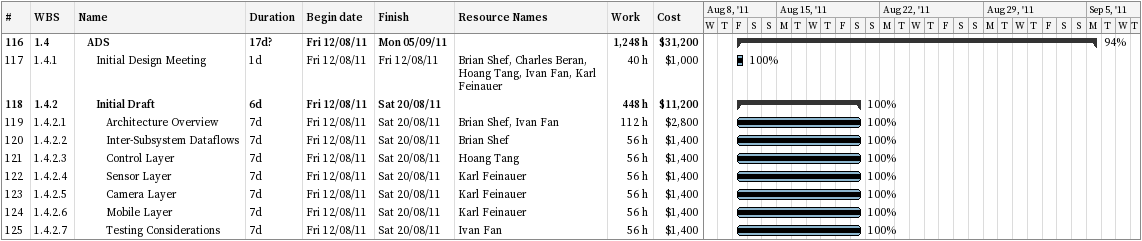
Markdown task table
| ID | WBS | Task | Duration | Start | Finish | Resources | % complete | Work (h) | Cost ($) |
|---|---|---|---|---|---|---|---|---|---|
| 116 | 1.4 | **ADS** | 17d? | 2011-08-12 | 2011-09-05 |  | 94 | 1248 | 31200 |
| 117 | 1.4.1 | Initial Design Meeting | 1d | 2011-08-12 | 2011-08-12 | Brian Shef, Charles Beran, Hoang Tang, Ivan Fan, Karl Feinauer | 100 | 40 | 1000 |
| 118 | 1.4.2 | **Initial Draft** | 6d | 2011-08-12 | 2011-08-20 |  | 100 | 448 | 11200 |
| 119 | 1.4.2.1 | Architecture Overview | 7d | 2011-08-12 | 2011-08-20 | Brian Shef, Ivan Fan | 100 | 112 | 2800 |
| 120 | 1.4.2.2 | Inter-Subsystem Dataflows | 7d | 2011-08-12 | 2011-08-20 | Brian Shef | 100 | 56 | 1400 |
| 121 | 1.4.2.3 | Control Layer | 7d | 2011-08-12 | 2011-08-20 | Hoang Tang | 100 | 56 | 1400 |
| 122 | 1.4.2.4 | Sensor Layer | 7d | 2011-08-12 | 2011-08-20 | Karl Feinauer | 100 | 56 | 1400 |
| 123 | 1.4.2.5 | Camera Layer | 7d | 2011-08-12 | 2011-08-20 | Karl Feinauer | 100 | 56 | 1400 |
| 124 | 1.4.2.6 | Mobile Layer | 7d | 2011-08-12 | 2011-08-20 | Karl Feinauer | 100 | 56 | 1400 |
| 125 | 1.4.2.7 | Testing Considerations | 7d | 2011-08-12 | 2011-08-20 | Ivan Fan | 100 | 56 | 1400 |
